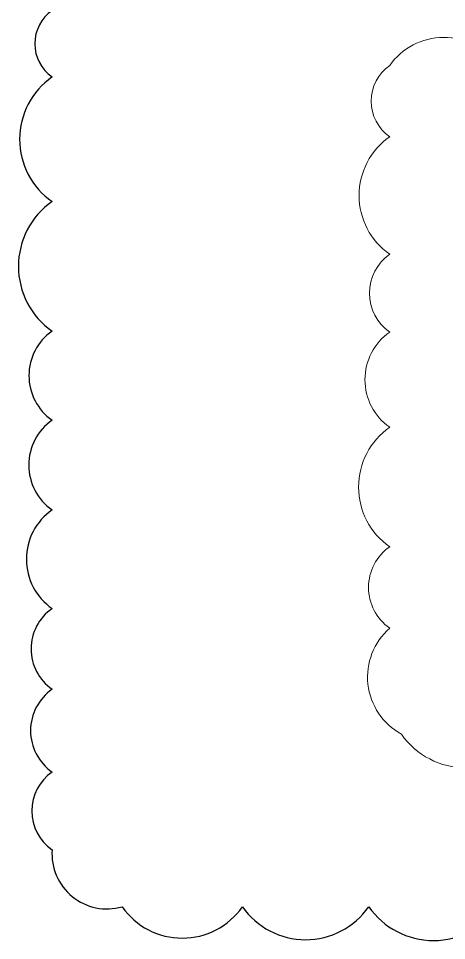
# Model space of a CAD drawing. Header units: metres. Extents: x 5593058 to 5593183, y 6971841 to 6972020.
# Drawn here: x 5593069.01 to 5593084.7, y 6971841.43 to 6971875.19 of the extents above; entities that cross this region are included whole.
import ezdxf

# ---------------------------------------------------------------- set-up
doc = ezdxf.new("R2010")
doc.units = ezdxf.units.M
doc.header["$LTSCALE"] = 0.1
doc.layers.add('A- HACH_MURO', color=10, linetype='Continuous')
doc.layers.add('A-MUROS', color=3, linetype='Continuous', lineweight=0)

msp = doc.modelspace()

# ---------------------------------------------------------------- linework, layer by layer
at = {"layer": 'A- HACH_MURO', "flags": 128}
msp.add_lwpolyline([(5593070.243, 6971875.488, 0.520567), (5593070.243, 6971873.053, 0.520567), (5593070.243, 6971868.488, 0.520567), (5593070.243, 6971863.747, 0.520567), (5593070.243, 6971860.483, 0.520567), (5593070.243, 6971857.2, 0.520567), (5593070.243, 6971853.587, 0.520567), (5593070.243, 6971850.632, 0.520567), (5593070.243, 6971847.601, 0.520567), (5593070.243, 6971844.751, 0.520567), (5593072.811, 6971842.666, 0.520567), (5593077.22, 6971842.666, 0.520567), (5593081.852, 6971842.666, 0.520567), (5593086.601, 6971842.666, 0.520567)], format="xyb", dxfattribs=at)
at = {"layer": 'A-MUROS', "flags": 128}
msp.add_lwpolyline([(5593082.618, 6971873.473, 0.520567), (5593082.618, 6971870.864, 0.520567), (5593082.618, 6971866.559, 0.520567), (5593082.618, 6971863.707, 0.520567), (5593082.618, 6971860.223, 0.520567), (5593082.618, 6971855.848, 0.520567), (5593082.618, 6971852.871, 0.520567), (5593083.049, 6971848.987, 0.520567), (5593087.8, 6971848.987, 0.520567), (5593091.45, 6971848.987, 0.520567), (5593094.179, 6971848.987, 0.520567), (5593098.055, 6971848.987, 0.520567), (5593098.06, 6971852.892, 0.520567), (5593098.06, 6971856.376, 0.520567), (5593098.06, 6971859.307, 0.520567), (5593098.06, 6971862.263, 0.520567), (5593098.06, 6971866.333, 0.520567), (5593098.06, 6971871.037, 0.520567), (5593097.583, 6971873.473, 0.520567), (5593093.492, 6971873.473, 0.520567), (5593089.076, 6971873.473, 0.520567), (5593086.559, 6971873.473, 0.520567)], format="xyb", close=True, dxfattribs=at)

doc.saveas('drawing.dxf')
